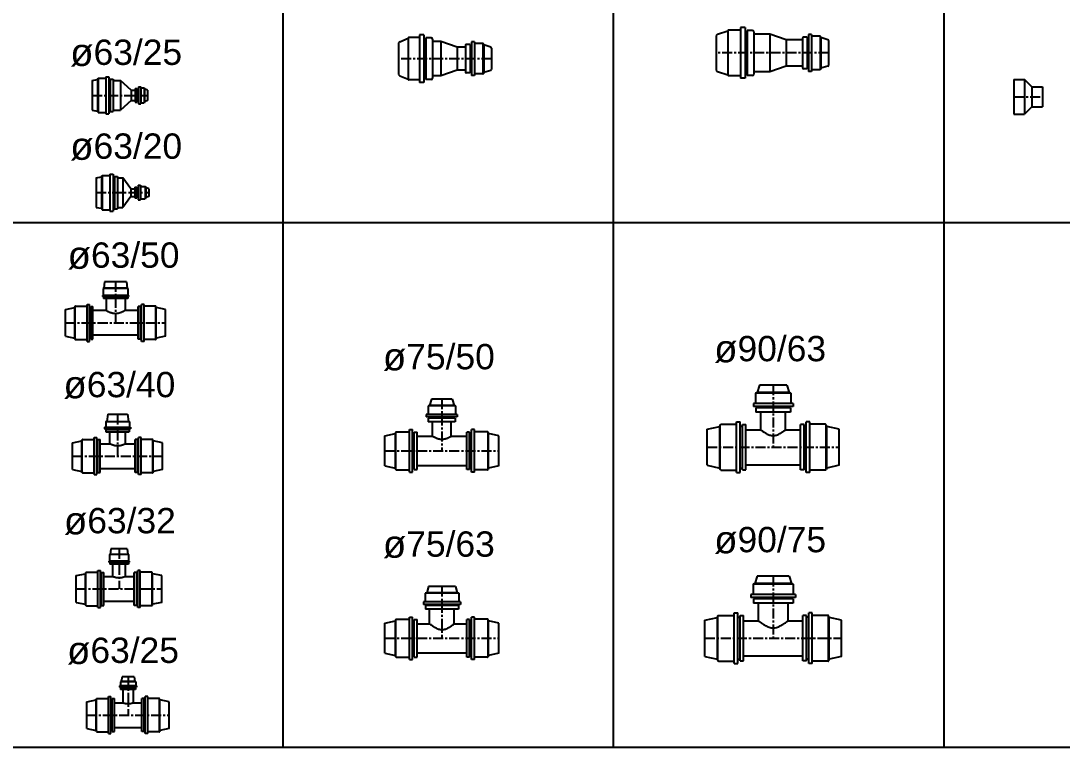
# Model space of a CAD drawing. Header units: millimetres. Extents: x 1218 to 72853, y -34712 to 16286.
# Drawn here: x 27168 to 30458, y -14644 to -12348 of the extents above; entities that cross this region are included whole.
import ezdxf

# ---------------------------------------------------------------- set-up
doc = ezdxf.new("R2010")
doc.units = ezdxf.units.MM
doc.linetypes.add('CENTER', pattern=[50.8, 31.75, -6.35, 6.35, -6.35])
doc.styles.get("Standard").update_dxf_attribs({"font": 'arial.ttf'})

# ---------------------------------------------------------------- blocks, each defined once
blk = doc.blocks.new('GIAM-D110x63 HDPE')
for p, q in [((-39.1, 55), (-39.1, -55)), ((-39.1, 55), (-5.9, 55)), ((17.6, 31.5), (-5.9, 55)), ((17.6, 31.5), (50.9, 31.5)), ((50.9, 31.5), (50.9, -31.5)), ((17.6, -31.5), (-5.9, -55)), ((17.6, -31.5), (50.9, -31.5)), ((-39.1, -55), (-5.9, -55))]:
    blk.add_line(p, q)
at = {"color": 8, "linetype": 'Continuous'}
for p, q in [((-5.9, 55), (-5.9, -55)), ((17.6, 31.5), (17.6, -31.5))]:
    blk.add_line(p, q, dxfattribs=at)
at = {"color": 8, "linetype": 'CENTER'}
blk.add_line((-39.1, 0), (50.9, 0), dxfattribs=at)
at = {"linetype": 'Continuous', "flags": 1}
for p in [(-39.1, 0), (50.9, 0)]:
    blk.add_attdef('AMC', p, '', height=0.5, dxfattribs=at)
blk = doc.blocks.new('GIAM-D90x63 HDPE')
at = {"linetype": 'Continuous', "extrusion": (5.55112e-17, 1, -2.37218e-16)}
for p, q in [((-173.7, 58.8), (-140.8, 69.4)), ((-100.6, 72.1), (-138.5, 72.1)), ((-86.4, 79.9), (-100.6, 79.9)), ((-63.8, 71.2), (-80.2, 71.2)), ((-59.3, 66.7), (-59.3, -66.7)), ((-177.4, 55.4), (-177.4, -55.4)), ((-80.2, 64.9), (-86.4, 64.9)), ((-8, 59.3), (-59.3, 59.3)), ((43.4, 41.5), (-8, 59.3)), ((94.7, 41.5), (43.4, 41.5)), ((94.7, 46.7), (94.7, -46.7)), ((109.3, 49.9), (97.9, 49.9)), ((113.7, 45.9), (109.3, 45.9)), ((123.6, 58.5), (113.7, 58.5)), ((150.2, 53), (123.6, 53)), ((153.1, 48.5), (151.7, 51.8)), ((174.8, 41.8), (153.1, 48.5)), ((177.4, 38.7), (177.4, -38.7)), ((-173.7, -58.8), (-140.8, -69.4)), ((-80.2, -64.9), (-86.4, -64.9)), ((-8, -59.3), (-59.3, -59.3)), ((43.4, -41.5), (-8, -59.3)), ((94.7, -41.5), (43.4, -41.5)), ((109.3, -49.9), (97.9, -49.9)), ((113.7, -45.9), (109.3, -45.9)), ((123.6, -58.5), (113.7, -58.5)), ((150.2, -53), (123.6, -53)), ((153.1, -48.5), (151.7, -51.8)), ((174.8, -41.8), (153.1, -48.5)), ((-100.6, -72.1), (-138.5, -72.1)), ((-86.4, -79.9), (-100.6, -79.9)), ((-63.8, -71.2), (-80.2, -71.2))]:
    blk.add_line(p, q, dxfattribs=at)
at = {"color": 8, "linetype": 'Continuous', "extrusion": (5.55112e-17, 1, -2.37218e-16)}
for p, q in [((-140.8, 69.9), (-140.8, -69.9)), ((-100.6, 79.9), (-100.6, -79.9)), ((-86.4, 79.9), (-86.4, -79.9)), ((-80.2, 71.2), (-80.2, -71.2)), ((-8, 59.3), (-8, -59.3)), ((43.4, 41.5), (43.4, -41.5)), ((109.3, 49.9), (109.3, -49.9)), ((113.7, 58.5), (113.7, -58.5)), ((123.6, 58.5), (123.6, -58.5)), ((150.2, 53), (150.2, -53)), ((153.1, 48.5), (153.1, -48.5))]:
    blk.add_line(p, q, dxfattribs=at)
at = {"color": 8, "linetype": 'CENTER'}
blk.add_line((177.4, 0), (-177.4, 0), dxfattribs=at)
at = {"linetype": 'Continuous'}
for centre, radius, start, end in [((-138.5, 69.9), 2.22, 90, 180), ((-63.8, 66.7), 4.5, 0, 90), ((-172, 53.4), 5.76, 107.8072, 159.6885), ((97.9, 46.7), 3.15, 90, 180), ((149.8, 50.9), 2.05, 23.5322, 80.2214), ((174.2, 38.7), 3.15, 0, 79.0096), ((-172, -53.4), 5.76, 200.3115, 252.1928), ((97.9, -46.7), 3.15, 180, 270), ((149.8, -50.9), 2.05, 279.7786, 336.4678), ((174.2, -38.7), 3.15, 280.9904, 0), ((-138.5, -69.9), 2.22, 180, 270), ((-63.8, -66.7), 4.5, 270, 0)]:
    blk.add_arc(centre, radius, start, end, dxfattribs=at)
at = {"linetype": 'Continuous', "flags": 1}
for p in [(-100.6, 0), (123.6, 0)]:
    blk.add_attdef('AMC', p, '', height=0.5, dxfattribs=at)
blk = doc.blocks.new('GIAM-D75x50 HDPE')
at = {"linetype": 'Continuous', "extrusion": (5.55112e-17, 1, -2.37218e-16)}
for p, q in [((-74, 67.1), (-106.9, 67.1)), ((-59.7, 74.9), (-74, 74.9)), ((-37.1, 66.2), (-53.5, 66.2)), ((-139.7, 50.4), (-139.7, -50.4)), ((-136.1, 53.8), (-109.1, 64.4)), ((-53.5, 59.9), (-59.7, 59.9)), ((-32.6, 61.7), (-32.6, -61.7)), ((-6.3, 54.3), (-32.6, 54.3)), ((45, 36.5), (-6.3, 54.3)), ((71.3, 36.5), (45, 36.5)), ((71.3, 41.7), (71.3, -41.7)), ((86, 44.9), (74.5, 44.9)), ((90.3, 40.9), (86, 40.9)), ((100.3, 53.5), (90.3, 53.5)), ((126.8, 48), (100.3, 48)), ((129.8, 43.5), (128.4, 46.8)), ((151.5, 36.8), (129.8, 43.5)), ((154, 33.7), (154, -33.7)), ((-136.1, -53.8), (-109.1, -64.4)), ((-53.5, -59.9), (-59.7, -59.9)), ((-6.3, -54.3), (-32.6, -54.3)), ((45, -36.5), (-6.3, -54.3)), ((71.3, -36.5), (45, -36.5)), ((86, -44.9), (74.5, -44.9)), ((90.3, -40.9), (86, -40.9)), ((100.3, -53.5), (90.3, -53.5)), ((126.8, -48), (100.3, -48)), ((129.8, -43.5), (128.4, -46.8)), ((151.5, -36.8), (129.8, -43.5)), ((-74, -67.1), (-106.9, -67.1)), ((-59.7, -74.9), (-74, -74.9)), ((-37.1, -66.2), (-53.5, -66.2))]:
    blk.add_line(p, q, dxfattribs=at)
at = {"color": 8, "linetype": 'Continuous', "extrusion": (5.55112e-17, 1, -2.37218e-16)}
for p, q in [((-74, 74.9), (-74, -74.9)), ((-59.7, 74.9), (-59.7, -74.9)), ((-53.5, 66.2), (-53.5, -66.2)), ((-109.1, 64.9), (-109.1, -64.9)), ((-6.3, 54.3), (-6.3, -54.3)), ((45, 36.5), (45, -36.5)), ((86, 44.9), (86, -44.9)), ((90.3, 53.5), (90.3, -53.5)), ((100.3, 53.5), (100.3, -53.5)), ((126.8, 48), (126.8, -48)), ((129.8, 43.5), (129.8, -43.5))]:
    blk.add_line(p, q, dxfattribs=at)
at = {"color": 8, "linetype": 'CENTER'}
blk.add_line((154, 0), (-139.7, 0), dxfattribs=at)
at = {"linetype": 'Continuous'}
for centre, radius, start, end in [((-106.9, 64.9), 2.22, 90, 180), ((-37.1, 61.7), 4.5, 0, 90), ((-134.3, 48.4), 5.76, 107.8072, 159.6885), ((74.5, 41.7), 3.15, 90, 180), ((126.5, 45.9), 2.05, 23.5322, 80.2214), ((150.9, 33.7), 3.15, 0, 79.0096), ((-134.3, -48.4), 5.76, 200.3115, 252.1928), ((-106.9, -64.9), 2.22, 180, 270), ((-37.1, -61.7), 4.5, 270, 0), ((74.5, -41.7), 3.15, 180, 270), ((126.5, -45.9), 2.05, 279.7786, 336.4678), ((150.9, -33.7), 3.15, 280.9904, 0)]:
    blk.add_arc(centre, radius, start, end, dxfattribs=at)
at = {"linetype": 'Continuous', "flags": 1}
for p in [(-74, 0), (100.3, 0)]:
    blk.add_attdef('AMC', p, '', height=0.5, dxfattribs=at)
blk = doc.blocks.new('GIAM-D63x25 HDPE')
at = {"linetype": 'Continuous'}
for p, q in [((-79.1, 46.9), (-62.1, 49.8)), ((-79.1, 46.9), (-79.1, -46.9)), ((-62.1, 49.8), (-60.2, 54.3)), ((-60.2, 54.3), (-35.8, 54.3)), ((-35.8, 58.5), (-25.9, 58.5)), ((-21.6, 46.9), (-25.9, 46.9)), ((-21.6, 51.2), (-12.1, 51.2)), ((-12.1, 51.2), (-12.1, -51.2)), ((-12.1, 46.9), (10.3, 46.9)), ((44.7, 16.2), (10.3, 46.9)), ((44.7, 16.2), (57.1, 16.2)), ((57.1, 21.2), (57.1, -21.2)), ((57.1, 21.2), (63.7, 21.2)), ((63.7, 16.2), (67.2, 16.2)), ((67.2, 27), (75.1, 27)), ((75.1, 23.6), (85, 23.6)), ((86.5, 20.1), (85, 23.6)), ((95.7, 16.2), (86.5, 20.1)), ((95.7, 16.2), (95.7, -16.2)), ((44.7, -16.2), (10.3, -46.9)), ((44.7, -16.2), (57.1, -16.2)), ((57.1, -21.2), (63.7, -21.2)), ((63.7, -16.2), (67.2, -16.2)), ((67.2, -27), (75.1, -27)), ((75.1, -23.6), (85, -23.6)), ((86.5, -20.1), (85, -23.6)), ((95.7, -16.2), (86.5, -20.1)), ((-79.1, -46.9), (-62.1, -49.8)), ((-62.1, -49.8), (-60.2, -54.3)), ((-60.2, -54.3), (-35.8, -54.3)), ((-35.8, -58.5), (-25.9, -58.5)), ((-21.6, -46.9), (-25.9, -46.9)), ((-21.6, -51.2), (-12.1, -51.2)), ((-12.1, -46.9), (10.3, -46.9))]:
    blk.add_line(p, q, dxfattribs=at)
at = {"color": 8, "linetype": 'Continuous'}
for p, q in [((-62.1, 49.8), (-62.1, -49.8)), ((-60.2, 54.3), (-60.2, -54.3)), ((-35.8, 58.5), (-35.8, -58.5)), ((-25.9, 58.5), (-25.9, -58.5)), ((-21.6, 51.2), (-21.6, -51.2)), ((10.3, 46.9), (10.3, -46.9)), ((44.7, 16.2), (44.7, -16.2)), ((63.7, 21.2), (63.7, -21.2)), ((67.2, 27), (67.2, -27)), ((75.1, 27), (75.1, -27)), ((85, 23.6), (85, -23.6)), ((86.5, 20.1), (86.5, -20.1))]:
    blk.add_line(p, q, dxfattribs=at)
at = {"color": 8, "linetype": 'CENTER'}
blk.add_line((-79.1, 0), (95.7, 0), dxfattribs=at)
at = {"linetype": 'Continuous', "flags": 1}
for p in [(-35.8, 0), (75.1, 0)]:
    blk.add_attdef('AMC', p, '', height=0.5, dxfattribs=at)
blk = doc.blocks.new('GIAM-D63x20 HDPE')
at = {"linetype": 'Continuous'}
for p, q in [((-75.4, 46.9), (-58.3, 49.8)), ((-75.4, 46.9), (-75.4, -46.9)), ((-58.3, 49.8), (-56.4, 54.3)), ((-56.4, 54.3), (-32.1, 54.3)), ((-32.1, 58.5), (-22.2, 58.5)), ((-17.9, 46.9), (-22.2, 46.9)), ((-17.9, 51.2), (-8.4, 51.2)), ((-8.4, 51.2), (-8.4, -51.2)), ((-8.4, 46.9), (9.1, 46.9)), ((34.5, 12.2), (9.1, 46.9)), ((34.5, 12.2), (46.9, 12.2)), ((46.9, 17.2), (46.9, -17.2)), ((46.9, 17.2), (53.5, 17.2)), ((53.5, 12.2), (56.9, 12.2)), ((56.9, 23), (64.8, 23)), ((64.8, 19.6), (79.7, 19.6)), ((81.3, 16.1), (79.7, 19.6)), ((90.5, 12.2), (81.3, 16.1)), ((90.5, 12.2), (90.5, -12.2)), ((34.5, -12.2), (9.1, -46.9)), ((34.5, -12.2), (46.9, -12.2)), ((46.9, -17.2), (53.5, -17.2)), ((53.5, -12.2), (56.9, -12.2)), ((56.9, -23), (64.8, -23)), ((64.8, -19.6), (79.7, -19.6)), ((81.3, -16.1), (79.7, -19.6)), ((90.5, -12.2), (81.3, -16.1)), ((-75.4, -46.9), (-58.3, -49.8)), ((-58.3, -49.8), (-56.4, -54.3)), ((-56.4, -54.3), (-32.1, -54.3)), ((-32.1, -58.5), (-22.2, -58.5)), ((-17.9, -46.9), (-22.2, -46.9)), ((-17.9, -51.2), (-8.4, -51.2)), ((-8.4, -46.9), (9.1, -46.9))]:
    blk.add_line(p, q, dxfattribs=at)
at = {"color": 8, "linetype": 'Continuous'}
for p, q in [((-58.3, 49.8), (-58.3, -49.8)), ((-56.4, 54.3), (-56.4, -54.3)), ((-32.1, 58.5), (-32.1, -58.5)), ((-22.2, 58.5), (-22.2, -58.5)), ((-17.9, 51.2), (-17.9, -51.2)), ((9.1, 46.9), (9.1, -46.9)), ((34.5, 12.2), (34.5, -12.2)), ((53.5, 17.2), (53.5, -17.2)), ((56.9, 23), (56.9, -23)), ((64.8, 23), (64.8, -23)), ((79.7, 19.6), (79.7, -19.6)), ((81.3, 16.1), (81.3, -16.1))]:
    blk.add_line(p, q, dxfattribs=at)
at = {"color": 8, "linetype": 'CENTER'}
blk.add_line((-75.4, 0), (90.5, 0), dxfattribs=at)
at = {"linetype": 'Continuous', "flags": 1}
for p in [(-32.1, 0), (64.8, 0)]:
    blk.add_attdef('AMC', p, '', height=0.5, dxfattribs=at)
blk = doc.blocks.new('TE-D90x63 HDPE')
at = {"color": 7}
for p, q in [((-50.4, 172.5), (-55.9, 170.7)), ((-55.9, 170.7), (-55.9, 138.1)), ((-43.3, 195.7), (-50.4, 172.5)), ((43.3, 195.7), (-43.3, 195.7)), ((43.3, 195.7), (50.4, 172.5)), ((50.4, 172.5), (55.9, 170.7)), ((55.9, 170.7), (55.9, 138.1)), ((-62.7, 138.1), (-62.7, 128.5)), ((62.7, 138.1), (62.7, 128.5)), ((-55, 124.3), (-55, 110.3)), ((55, 110.3), (-55, 110.3)), ((-51.2, 128.5), (-51.2, 124.3)), ((51.2, 128.5), (51.2, 124.3)), ((55, 124.3), (55, 110.3)), ((-169, 65.8), (-167.3, 70.9)), ((-165.6, 72.3), (-116, 72.3)), ((-116, 80.4), (-104.6, 80.4)), ((-104.6, 66.7), (-97.3, 66.7)), ((-97.3, 71.3), (-86.5, 71.3)), ((-86.5, -71.3), (-86.5, 71.3)), ((86.5, -71.3), (86.5, 71.3)), ((97.3, 71.3), (86.5, 71.3)), ((104.6, 66.7), (97.3, 66.7)), ((116, 80.4), (104.6, 80.4)), ((165.6, 72.3), (116, 72.3)), ((169, 65.8), (167.3, 70.9)), ((-208.7, 57.3), (-169, 65.8)), ((-208.7, -57.3), (-208.7, 57.3)), ((208.7, 57.3), (169, 65.8)), ((208.7, -57.3), (208.7, 57.3)), ((-208.7, -57.3), (-169, -65.8)), ((-169, -65.8), (-167.3, -70.9)), ((169, -65.8), (167.3, -70.9)), ((208.7, -57.3), (169, -65.8)), ((-165.6, -72.3), (-116, -72.3)), ((-116, -80.4), (-104.6, -80.4)), ((-104.6, -66.7), (-97.3, -66.7)), ((-97.3, -71.3), (-86.5, -71.3)), ((97.3, -71.3), (86.5, -71.3)), ((104.6, -66.7), (97.3, -66.7)), ((116, -80.4), (104.6, -80.4)), ((165.6, -72.3), (116, -72.3))]:
    blk.add_line(p, q, dxfattribs=at)
at = {"color": 8}
for p, q in [((55.9, 170.7), (-55.9, 170.7)), ((50.4, 172.5), (-50.4, 172.5)), ((62.7, 138.1), (-62.7, 138.1)), ((62.7, 128.5), (-62.7, 128.5)), ((55, 124.3), (-55, 124.3)), ((-167.3, -70.9), (-167.3, 70.9)), ((-116, -80.4), (-116, 80.4)), ((-104.6, -80.4), (-104.6, 80.4)), ((-97.3, -71.3), (-97.3, 71.3)), ((97.3, -71.3), (97.3, 71.3)), ((104.6, -80.4), (104.6, 80.4)), ((116, -80.4), (116, 80.4)), ((167.3, -70.9), (167.3, 70.9)), ((-169, -65.8), (-169, 65.8)), ((169, -65.8), (169, 65.8))]:
    blk.add_line(p, q, dxfattribs=at)
at = {"color": 8, "linetype": 'CENTER'}
for p, q in [((0, 195.7), (0, 0)), ((-208.7, 0), (208.7, 0))]:
    blk.add_line(p, q, dxfattribs=at)
for p, q in [((-39.3, 55.2), (-39.3, 110.3)), ((39.3, 55.2), (39.3, 110.3)), ((-86.5, 55.2), (-39.3, 55.2)), ((39.3, 55.2), (86.5, 55.2)), ((-86.5, -55.2), (86.5, -55.2))]:
    blk.add_line(p, q)
at = {"color": 7, "extrusion": (0, 0, -1)}
for centre, major_axis, start_param, end_param in [((-165.7, 70.7), (1.16, 1.16), 4.084821, 5.580002), ((-165.7, -70.7), (-1.16, 1.16), 3.844776, 5.339957)]:
    blk.add_ellipse(centre, major_axis=major_axis, ratio=1, start_param=start_param, end_param=end_param, dxfattribs=at)
at = {"color": 7}
for centre, major_axis, start_param, end_param in [((165.7, 70.7), (-1.16, 1.16), 4.084821, 5.580002), ((165.7, -70.7), (1.16, 1.16), 3.844776, 5.339957)]:
    blk.add_ellipse(centre, major_axis=major_axis, ratio=1, start_param=start_param, end_param=end_param, dxfattribs=at)
for points, knots in [([(-39.3, 55.2), (-38.9, 54.9), (-38.5, 54.6), (-36.9, 53.3), (-35.6, 52.4), (-33, 50.5), (-31.7, 49.5), (-28.9, 47.6), (-27.4, 46.6), (-24.4, 44.7), (-22.8, 43.7), (-19.6, 42), (-18, 41.1), (-14.7, 39.6), (-12.9, 38.9), (-9.5, 37.8), (-7.7, 37.3), (-4, 36.7), (-2.2, 36.5), (-0.3, 36.5)], [304.752435, 304.752435, 304.752435, 304.752435, 306.857774, 306.857774, 312.504268, 312.504268, 318.150763, 318.150763, 323.797257, 323.797257, 329.443751, 329.443751, 335.090245, 335.090245, 340.73674, 340.73674, 346.383234, 346.383234, 352.029728, 352.029728, 352.029728, 352.029728]), ([(-0.3, 36.5), (1.6, 36.5), (3.4, 36.7), (7.1, 37.3), (8.8, 37.8), (12.3, 38.9), (14, 39.6), (17.4, 41.1), (19, 42), (22.2, 43.7), (23.8, 44.7), (26.8, 46.6), (28.2, 47.6), (31.1, 49.5), (32.4, 50.5), (35, 52.4), (36.3, 53.3), (37.9, 54.6), (38.3, 54.9), (38.7, 55.2)], [0, 0, 0, 0, 5.646711, 5.646711, 11.293421, 11.293421, 16.940132, 16.940132, 22.586843, 22.586843, 28.233554, 28.233554, 33.880264, 33.880264, 39.526975, 39.526975, 45.173686, 45.173686, 47.275467, 47.275467, 47.275467, 47.275467])]:
    blk.add_open_spline(points, degree=3, knots=knots, dxfattribs=at)
at = {"linetype": 'Continuous', "flags": 1}
for p in [(0, 138.1), (-116, 0), (116, 0)]:
    blk.add_attdef('AMC', p, '', height=0.5, dxfattribs=at)
blk = doc.blocks.new('TE-D90x75 HDPE')
at = {"color": 7}
for p, q in [((-57.9, 172.5), (-63.4, 170.7)), ((-63.4, 170.7), (-63.4, 138.1)), ((-50.8, 195.7), (-57.9, 172.5)), ((50.8, 195.7), (-50.8, 195.7)), ((50.8, 195.7), (57.9, 172.5)), ((57.9, 172.5), (63.4, 170.7)), ((63.4, 170.7), (63.4, 138.1)), ((-70.2, 138.1), (-70.2, 128.5)), ((70.2, 138.1), (70.2, 128.5)), ((-62.5, 124.3), (-62.5, 110.3)), ((62.5, 110.3), (-62.5, 110.3)), ((-58.7, 128.5), (-58.7, 124.3)), ((58.7, 128.5), (58.7, 124.3)), ((62.5, 124.3), (62.5, 110.3)), ((-176.5, 65.8), (-174.8, 70.9)), ((-173.1, 72.3), (-123.5, 72.3)), ((-123.5, 80.4), (-112.1, 80.4)), ((-112.1, 66.7), (-104.8, 66.7)), ((-104.8, 71.3), (-94, 71.3)), ((-94, -71.3), (-94, 71.3)), ((94, -71.3), (94, 71.3)), ((104.8, 71.3), (94, 71.3)), ((112.1, 66.7), (104.8, 66.7)), ((123.5, 80.4), (112.1, 80.4)), ((173.1, 72.3), (123.5, 72.3)), ((176.5, 65.8), (174.8, 70.9)), ((-216.2, 57.3), (-176.5, 65.8)), ((-216.2, -57.3), (-216.2, 57.3)), ((216.2, 57.3), (176.5, 65.8)), ((216.2, -57.3), (216.2, 57.3)), ((-216.2, -57.3), (-176.5, -65.8)), ((-176.5, -65.8), (-174.8, -70.9)), ((176.5, -65.8), (174.8, -70.9)), ((216.2, -57.3), (176.5, -65.8)), ((-173.1, -72.3), (-123.5, -72.3)), ((-123.5, -80.4), (-112.1, -80.4)), ((-112.1, -66.7), (-104.8, -66.7)), ((-104.8, -71.3), (-94, -71.3)), ((104.8, -71.3), (94, -71.3)), ((112.1, -66.7), (104.8, -66.7)), ((123.5, -80.4), (112.1, -80.4)), ((173.1, -72.3), (123.5, -72.3))]:
    blk.add_line(p, q, dxfattribs=at)
at = {"color": 8}
for p, q in [((63.4, 170.7), (-63.4, 170.7)), ((57.9, 172.5), (-57.9, 172.5)), ((70.2, 138.1), (-70.2, 138.1)), ((70.2, 128.5), (-70.2, 128.5)), ((62.5, 124.3), (-62.5, 124.3)), ((-174.8, -70.9), (-174.8, 70.9)), ((-123.5, -80.4), (-123.5, 80.4)), ((-112.1, -80.4), (-112.1, 80.4)), ((-104.8, -71.3), (-104.8, 71.3)), ((104.8, -71.3), (104.8, 71.3)), ((112.1, -80.4), (112.1, 80.4)), ((123.5, -80.4), (123.5, 80.4)), ((174.8, -70.9), (174.8, 70.9)), ((-176.5, -65.8), (-176.5, 65.8)), ((176.5, -65.8), (176.5, 65.8))]:
    blk.add_line(p, q, dxfattribs=at)
at = {"color": 8, "linetype": 'CENTER'}
for p, q in [((0, 195.7), (0, 0)), ((-216.2, 0), (216.2, 0))]:
    blk.add_line(p, q, dxfattribs=at)
for p, q in [((-46.8, 55.2), (-46.8, 110.3)), ((46.8, 55.2), (46.8, 110.3)), ((-94, 55.2), (-46.8, 55.2)), ((46.8, 55.2), (94, 55.2)), ((-94, -55.2), (94, -55.2))]:
    blk.add_line(p, q)
at = {"color": 7, "extrusion": (0, 0, -1)}
for centre, major_axis, start_param, end_param in [((-173.2, 70.7), (1.16, 1.16), 4.084821, 5.580002), ((-173.2, -70.7), (-1.16, 1.16), 3.844776, 5.339957)]:
    blk.add_ellipse(centre, major_axis=major_axis, ratio=1, start_param=start_param, end_param=end_param, dxfattribs=at)
at = {"color": 7}
for centre, major_axis, start_param, end_param in [((173.2, 70.7), (-1.16, 1.16), 4.084821, 5.580002), ((173.2, -70.7), (1.16, 1.16), 3.844776, 5.339957)]:
    blk.add_ellipse(centre, major_axis=major_axis, ratio=1, start_param=start_param, end_param=end_param, dxfattribs=at)
for points, knots in [([(-46.8, 55.2), (-46.3, 54.8), (-45.8, 54.4), (-43.9, 53), (-42.4, 51.8), (-39.3, 49.5), (-37.6, 48.4), (-34.3, 46), (-32.5, 44.9), (-28.9, 42.6), (-27, 41.4), (-23.2, 39.3), (-21.2, 38.3), (-17.2, 36.5), (-15.2, 35.7), (-11, 34.3), (-8.8, 33.7), (-4.5, 33), (-2.3, 32.8), (0, 32.8)], [304.752435, 304.752435, 304.752435, 304.752435, 306.857774, 306.857774, 312.504268, 312.504268, 318.150763, 318.150763, 323.797257, 323.797257, 329.443751, 329.443751, 335.090245, 335.090245, 340.73674, 340.73674, 346.383234, 346.383234, 352.029728, 352.029728, 352.029728, 352.029728]), ([(0, 32.8), (2.3, 32.8), (4.5, 33), (8.8, 33.7), (11, 34.3), (15.2, 35.7), (17.2, 36.5), (21.2, 38.3), (23.2, 39.3), (27, 41.4), (28.9, 42.6), (32.5, 44.9), (34.3, 46), (37.6, 48.4), (39.3, 49.5), (42.4, 51.8), (43.9, 53), (45.8, 54.4), (46.3, 54.8), (46.8, 55.2)], [0, 0, 0, 0, 5.646711, 5.646711, 11.293421, 11.293421, 16.940132, 16.940132, 22.586843, 22.586843, 28.233554, 28.233554, 33.880264, 33.880264, 39.526975, 39.526975, 45.173686, 45.173686, 47.275467, 47.275467, 47.275467, 47.275467])]:
    blk.add_open_spline(points, degree=3, knots=knots, dxfattribs=at)
at = {"linetype": 'Continuous', "flags": 1}
for p in [(0, 138.1), (-123.5, 0), (123.5, 0)]:
    blk.add_attdef('AMC', p, '', height=0.5, dxfattribs=at)
blk = doc.blocks.new('TE-D75x50 HDPE')
at = {"color": 7}
for p, q in [((-39.3, 143.7), (-43.8, 142.3)), ((-43.8, 142.3), (-43.8, 115.1)), ((-33.3, 163.1), (-39.3, 143.7)), ((32.3, 163.1), (-33.3, 163.1)), ((32.3, 163.1), (38.3, 143.7)), ((38.3, 143.7), (42.8, 142.3)), ((42.8, 142.3), (42.8, 115.1)), ((-49.5, 115.1), (-49.5, 107.1)), ((-43.1, 103.6), (-43.1, 91.9)), ((-39.9, 107.1), (-39.9, 103.6)), ((38.9, 107.1), (38.9, 103.6)), ((42.1, 103.6), (42.1, 91.9)), ((48.5, 115.1), (48.5, 107.1)), ((-102.9, 67), (-93.4, 67)), ((42.1, 91.9), (-43.1, 91.9)), ((102.9, 67), (93.4, 67)), ((-180.1, 47.7), (-147, 54.8)), ((-180.1, -47.7), (-180.1, 47.7)), ((-147, 54.8), (-145.7, 59.1)), ((-144.2, 60.3), (-102.9, 60.3)), ((-93.4, 55.6), (-87.3, 55.6)), ((-87.3, 59.4), (-78.4, 59.4)), ((-78.4, -59.4), (-78.4, 59.4)), ((78.4, -59.4), (78.4, 59.4)), ((87.3, 59.4), (78.4, 59.4)), ((93.4, 55.6), (87.3, 55.6)), ((144.2, 60.3), (102.9, 60.3)), ((147, 54.8), (145.7, 59.1)), ((180.1, 47.7), (147, 54.8)), ((180.1, -47.7), (180.1, 47.7)), ((-180.1, -47.7), (-147, -54.8)), ((-147, -54.8), (-145.7, -59.1)), ((-144.2, -60.3), (-102.9, -60.3)), ((-93.4, -55.6), (-87.3, -55.6)), ((-87.3, -59.4), (-78.4, -59.4)), ((87.3, -59.4), (78.4, -59.4)), ((93.4, -55.6), (87.3, -55.6)), ((144.2, -60.3), (102.9, -60.3)), ((147, -54.8), (145.7, -59.1)), ((180.1, -47.7), (147, -54.8)), ((-102.9, -67), (-93.4, -67)), ((102.9, -67), (93.4, -67))]:
    blk.add_line(p, q, dxfattribs=at)
at = {"color": 8}
for p, q in [((42.8, 142.3), (-43.8, 142.3)), ((38.3, 143.7), (-39.3, 143.7)), ((48.5, 115.1), (-49.5, 115.1)), ((48.5, 107.1), (-49.5, 107.1)), ((42.1, 103.6), (-43.1, 103.6)), ((-102.9, -67), (-102.9, 67)), ((-93.4, -67), (-93.4, 67)), ((93.4, -67), (93.4, 67)), ((102.9, -67), (102.9, 67)), ((-147, -54.8), (-147, 54.8)), ((-145.7, -59.1), (-145.7, 59.1)), ((-87.3, -59.4), (-87.3, 59.4)), ((87.3, -59.4), (87.3, 59.4)), ((145.7, -59.1), (145.7, 59.1)), ((147, -54.8), (147, 54.8))]:
    blk.add_line(p, q, dxfattribs=at)
at = {"color": 8, "linetype": 'CENTER'}
for p, q in [((0, 163.1), (0, 0)), ((-180.1, 0), (180.1, 0))]:
    blk.add_line(p, q, dxfattribs=at)
for p, q in [((-30, 46), (-30, 91.9)), ((29, 46), (29, 91.9)), ((-78.4, 46), (-30, 46)), ((29, 46), (78.4, 46)), ((-78.4, -46), (78.4, -46))]:
    blk.add_line(p, q)
at = {"color": 7, "extrusion": (0, 0, -1)}
for centre, major_axis, start_param, end_param in [((-144.3, 58.9), (0.963, 0.963), 4.084821, 5.580002), ((-144.3, -58.9), (-0.963, 0.963), 3.844776, 5.339957)]:
    blk.add_ellipse(centre, major_axis=major_axis, ratio=1, start_param=start_param, end_param=end_param, dxfattribs=at)
at = {"color": 7}
for centre, major_axis, start_param, end_param in [((144.3, 58.9), (-0.963, 0.963), 4.084821, 5.580002), ((144.3, -58.9), (0.963, 0.963), 3.844776, 5.339957)]:
    blk.add_ellipse(centre, major_axis=major_axis, ratio=1, start_param=start_param, end_param=end_param, dxfattribs=at)
blk.add_open_spline([(30, 46), (29.9, 46), (29.8, 45.9), (29, 45.4), (28.3, 45), (26.9, 44.2), (26.1, 43.8), (24.6, 42.9), (23.7, 42.5), (22, 41.6), (21.1, 41.2), (19.2, 40.3), (18.2, 39.9), (16.1, 39.1), (15, 38.7), (12.8, 37.9), (11.7, 37.6), (9.4, 37), (8.3, 36.8), (5.9, 36.3), (4.7, 36.2), (2.4, 36), (1.2, 35.9), (-1.2, 35.9), (-2.4, 36), (-4.7, 36.2), (-5.9, 36.3), (-8.3, 36.8), (-9.4, 37), (-11.7, 37.6), (-12.9, 37.9), (-15, 38.7), (-16.1, 39.1), (-18.2, 39.9), (-19.2, 40.3), (-21.1, 41.2), (-22, 41.6), (-23.7, 42.5), (-24.6, 42.9), (-26.1, 43.8), (-26.9, 44.2), (-28.3, 45), (-29, 45.4), (-29.8, 45.9), (-29.9, 46), (-30, 46)], degree=3, knots=[76.578011, 76.578011, 76.578011, 76.578011, 77.247592, 77.247592, 80.744125, 80.744125, 84.240659, 84.240659, 87.777674, 87.777674, 91.31469, 91.31469, 94.851706, 94.851706, 98.388722, 98.388722, 101.925738, 101.925738, 105.462754, 105.462754, 108.99977, 108.99977, 112.536786, 112.536786, 116.073935, 116.073935, 119.611083, 119.611083, 123.148232, 123.148232, 126.68538, 126.68538, 130.222529, 130.222529, 133.759678, 133.759678, 137.296826, 137.296826, 140.833975, 140.833975, 144.330609, 144.330609, 147.827243, 147.827243, 148.491758, 148.491758, 148.491758, 148.491758], dxfattribs=at)
at = {"linetype": 'Continuous', "flags": 1}
for p in [(-0.5, 115.1), (-102.9, 0), (102.9, 0)]:
    blk.add_attdef('AMC', p, '', height=0.5, dxfattribs=at)
blk = doc.blocks.new('TE-D75x63 HDPE')
at = {"color": 7}
for p, q in [((-48.3, 143.7), (-52.8, 142.3)), ((-52.8, 142.3), (-52.8, 115.1)), ((-42.3, 163.1), (-48.3, 143.7)), ((42.3, 163.1), (-42.3, 163.1)), ((42.3, 163.1), (48.3, 143.7)), ((48.3, 143.7), (52.8, 142.3)), ((52.8, 142.3), (52.8, 115.1)), ((-58.5, 115.1), (-58.5, 107.1)), ((-52.1, 103.6), (-52.1, 91.9)), ((-48.9, 107.1), (-48.9, 103.6)), ((48.9, 107.1), (48.9, 103.6)), ((52.1, 103.6), (52.1, 91.9)), ((58.5, 115.1), (58.5, 107.1)), ((-102.9, 67), (-93.4, 67)), ((52.1, 91.9), (-52.1, 91.9)), ((102.9, 67), (93.4, 67)), ((-180.1, 47.7), (-147, 54.8)), ((-180.1, -47.7), (-180.1, 47.7)), ((-147, 54.8), (-145.7, 59.1)), ((-144.2, 60.3), (-102.9, 60.3)), ((-93.4, 55.6), (-87.3, 55.6)), ((-87.3, 59.4), (-78.4, 59.4)), ((-78.4, -59.4), (-78.4, 59.4)), ((78.4, -59.4), (78.4, 59.4)), ((87.3, 59.4), (78.4, 59.4)), ((93.4, 55.6), (87.3, 55.6)), ((144.2, 60.3), (102.9, 60.3)), ((147, 54.8), (145.7, 59.1)), ((180.1, 47.7), (147, 54.8)), ((180.1, -47.7), (180.1, 47.7)), ((-180.1, -47.7), (-147, -54.8)), ((-147, -54.8), (-145.7, -59.1)), ((-144.2, -60.3), (-102.9, -60.3)), ((-93.4, -55.6), (-87.3, -55.6)), ((-87.3, -59.4), (-78.4, -59.4)), ((87.3, -59.4), (78.4, -59.4)), ((93.4, -55.6), (87.3, -55.6)), ((144.2, -60.3), (102.9, -60.3)), ((147, -54.8), (145.7, -59.1)), ((180.1, -47.7), (147, -54.8)), ((-102.9, -67), (-93.4, -67)), ((102.9, -67), (93.4, -67))]:
    blk.add_line(p, q, dxfattribs=at)
at = {"color": 8}
for p, q in [((52.8, 142.3), (-52.8, 142.3)), ((48.3, 143.7), (-48.3, 143.7)), ((58.5, 115.1), (-58.5, 115.1)), ((58.5, 107.1), (-58.5, 107.1)), ((52.1, 103.6), (-52.1, 103.6)), ((-102.9, -67), (-102.9, 67)), ((-93.4, -67), (-93.4, 67)), ((93.4, -67), (93.4, 67)), ((102.9, -67), (102.9, 67)), ((-147, -54.8), (-147, 54.8)), ((-145.7, -59.1), (-145.7, 59.1)), ((-87.3, -59.4), (-87.3, 59.4)), ((87.3, -59.4), (87.3, 59.4)), ((145.7, -59.1), (145.7, 59.1)), ((147, -54.8), (147, 54.8))]:
    blk.add_line(p, q, dxfattribs=at)
at = {"color": 8, "linetype": 'CENTER'}
for p, q in [((0, 163.1), (0, 0)), ((-180.1, 0), (180.1, 0))]:
    blk.add_line(p, q, dxfattribs=at)
for p, q in [((-39, 46), (-39, 91.9)), ((39, 46), (39, 91.9)), ((-78.4, 46), (-39, 46)), ((39, 46), (78.4, 46)), ((-78.4, -46), (78.4, -46))]:
    blk.add_line(p, q)
at = {"color": 7, "extrusion": (0, 0, -1)}
for centre, major_axis, start_param, end_param in [((-144.3, 58.9), (0.963, 0.963), 4.084821, 5.580002), ((-144.3, -58.9), (-0.963, 0.963), 3.844776, 5.339957)]:
    blk.add_ellipse(centre, major_axis=major_axis, ratio=1, start_param=start_param, end_param=end_param, dxfattribs=at)
at = {"color": 7}
for centre, major_axis, start_param, end_param in [((144.3, 58.9), (-0.963, 0.963), 4.084821, 5.580002), ((144.3, -58.9), (0.963, 0.963), 3.844776, 5.339957)]:
    blk.add_ellipse(centre, major_axis=major_axis, ratio=1, start_param=start_param, end_param=end_param, dxfattribs=at)
for points, knots in [([(-39, 46), (-38.6, 45.7), (-38.2, 45.4), (-36.6, 44.1), (-35.3, 43.2), (-32.7, 41.3), (-31.4, 40.3), (-28.6, 38.4), (-27.1, 37.4), (-24.1, 35.5), (-22.5, 34.5), (-19.3, 32.8), (-17.7, 31.9), (-14.3, 30.4), (-12.6, 29.7), (-9.1, 28.6), (-7.4, 28.1), (-3.7, 27.5), (-1.9, 27.3), (0, 27.3)], [304.752435, 304.752435, 304.752435, 304.752435, 306.857774, 306.857774, 312.504268, 312.504268, 318.150763, 318.150763, 323.797257, 323.797257, 329.443751, 329.443751, 335.090245, 335.090245, 340.73674, 340.73674, 346.383234, 346.383234, 352.029728, 352.029728, 352.029728, 352.029728]), ([(0, 27.3), (1.9, 27.3), (3.7, 27.5), (7.4, 28.1), (9.1, 28.6), (12.6, 29.7), (14.3, 30.4), (17.7, 31.9), (19.3, 32.8), (22.5, 34.5), (24.1, 35.5), (27.1, 37.4), (28.6, 38.4), (31.4, 40.3), (32.7, 41.3), (35.3, 43.2), (36.6, 44.1), (38.2, 45.4), (38.6, 45.7), (39, 46)], [0, 0, 0, 0, 5.646711, 5.646711, 11.293421, 11.293421, 16.940132, 16.940132, 22.586843, 22.586843, 28.233554, 28.233554, 33.880264, 33.880264, 39.526975, 39.526975, 45.173686, 45.173686, 47.275467, 47.275467, 47.275467, 47.275467])]:
    blk.add_open_spline(points, degree=3, knots=knots, dxfattribs=at)
at = {"linetype": 'Continuous', "flags": 1}
for p in [(0, 115.1), (-102.9, 0), (102.9, 0)]:
    blk.add_attdef('AMC', p, '', height=0.5, dxfattribs=at)
blk = doc.blocks.new('TE-D63x50 HDPE')
at = {"color": 7, "extrusion": (0, 0, -1)}
for p, q in [((-37, 109.4), (-38.8, 108.8)), ((-38.8, 108.8), (-38.8, 86)), ((-34.6, 130.1), (-37, 109.4)), ((34.6, 130.1), (-34.6, 130.1)), ((34.6, 130.1), (37, 109.4)), ((37, 109.4), (38.8, 108.8)), ((38.8, 108.8), (38.8, 86)), ((-41, 86), (-41, 82.8)), ((-38.5, 81.4), (-38.5, 76.8)), ((38.5, 76.8), (-38.5, 76.8)), ((-37.2, 82.8), (-37.2, 81.4)), ((37.2, 82.8), (37.2, 81.4)), ((38.5, 81.4), (38.5, 76.8)), ((41, 86), (41, 82.8))]:
    blk.add_line(p, q, dxfattribs=at)
at = {"color": 8, "extrusion": (0, 0, -1)}
for p, q in [((38.8, 108.8), (-38.8, 108.8)), ((37, 109.4), (-37, 109.4)), ((41, 86), (-41, 86)), ((41, 82.8), (-41, 82.8)), ((38.5, 81.4), (-38.5, 81.4))]:
    blk.add_line(p, q, dxfattribs=at)
at = {"color": 8, "linetype": 'CENTER'}
for p, q in [((0, 130.1), (0, 0)), ((-158.1, 0), (158.1, 0))]:
    blk.add_line(p, q, dxfattribs=at)
for p, q in [((-30, 76.8), (-30, 39)), ((30, 76.8), (30, 39))]:
    blk.add_line(p, q)
at = {"color": 7}
for p, q in [((-158.1, 42.3), (-128.7, 48.3)), ((-158.1, -42.3), (-158.1, 42.3)), ((-128.7, 48.3), (-127.6, 51.9)), ((-126.4, 52.8), (-90.1, 52.8)), ((-90.1, 58.5), (-82.1, 58.5)), ((-82.1, 48.9), (-78.6, 48.9)), ((-78.6, 52.1), (-71.3, 52.1)), ((-71.3, -52.1), (-71.3, 52.1)), ((71.3, -52.1), (71.3, 52.1)), ((78.6, 52.1), (71.3, 52.1)), ((82.1, 48.9), (78.6, 48.9)), ((90.1, 58.5), (82.1, 58.5)), ((126.4, 52.8), (90.1, 52.8)), ((128.7, 48.3), (127.6, 51.9)), ((158.1, 42.3), (128.7, 48.3)), ((158.1, -42.3), (158.1, 42.3)), ((-158.1, -42.3), (-128.7, -48.3)), ((-128.7, -48.3), (-127.6, -51.9)), ((-126.4, -52.8), (-90.1, -52.8)), ((-90.1, -58.5), (-82.1, -58.5)), ((-82.1, -48.9), (-78.6, -48.9)), ((-78.6, -52.1), (-71.3, -52.1)), ((78.6, -52.1), (71.3, -52.1)), ((82.1, -48.9), (78.6, -48.9)), ((90.1, -58.5), (82.1, -58.5)), ((126.4, -52.8), (90.1, -52.8)), ((128.7, -48.3), (127.6, -51.9)), ((158.1, -42.3), (128.7, -48.3))]:
    blk.add_line(p, q, dxfattribs=at)
at = {"color": 8}
for p, q in [((-128.7, -48.3), (-128.7, 48.3)), ((-127.6, -51.9), (-127.6, 51.9)), ((-90.1, -58.5), (-90.1, 58.5)), ((-82.1, -58.5), (-82.1, 58.5)), ((-78.6, -52.1), (-78.6, 52.1)), ((78.6, -52.1), (78.6, 52.1)), ((82.1, -58.5), (82.1, 58.5)), ((90.1, -58.5), (90.1, 58.5)), ((127.6, -51.9), (127.6, 51.9)), ((128.7, -48.3), (128.7, 48.3))]:
    blk.add_line(p, q, dxfattribs=at)
at = {"extrusion": (0, 0, -1)}
for p, q in [((-30, 39), (-71.3, 39)), ((71.3, 39), (30, 39)), ((71.3, -39), (-71.3, -39))]:
    blk.add_line(p, q, dxfattribs=at)
at = {"color": 7}
for centre, start, end in [((-126.5, 51.7), 85.2895, 170.957), ((126.5, 51.7), 9.043, 94.7105), ((-126.5, -51.7), 189.043, 274.7105), ((126.5, -51.7), 265.2895, 350.957)]:
    blk.add_arc(centre, 1.14, start, end, dxfattribs=at)
blk.add_open_spline([(30, 39), (29.9, 39), (29.8, 38.9), (29, 38.4), (28.3, 38), (26.9, 37.2), (26.1, 36.8), (24.6, 35.9), (23.7, 35.5), (22, 34.6), (21.1, 34.2), (19.2, 33.3), (18.2, 32.9), (16.1, 32.1), (15, 31.7), (12.8, 30.9), (11.7, 30.6), (9.4, 30), (8.3, 29.8), (5.9, 29.3), (4.7, 29.2), (2.4, 29), (1.2, 28.9), (-1.2, 28.9), (-2.4, 29), (-4.7, 29.2), (-5.9, 29.3), (-8.3, 29.8), (-9.4, 30), (-11.7, 30.6), (-12.8, 30.9), (-15, 31.7), (-16.1, 32.1), (-18.2, 32.9), (-19.2, 33.3), (-21.1, 34.2), (-22, 34.6), (-23.7, 35.5), (-24.6, 35.9), (-26.1, 36.8), (-26.9, 37.2), (-28.3, 38), (-29, 38.4), (-29.8, 38.9), (-29.9, 39), (-30, 39)], degree=3, knots=[76.578011, 76.578011, 76.578011, 76.578011, 77.247592, 77.247592, 80.744125, 80.744125, 84.240659, 84.240659, 87.777674, 87.777674, 91.31469, 91.31469, 94.851706, 94.851706, 98.388722, 98.388722, 101.925738, 101.925738, 105.462754, 105.462754, 108.99977, 108.99977, 112.536786, 112.536786, 116.073935, 116.073935, 119.611083, 119.611083, 123.148232, 123.148232, 126.68538, 126.68538, 130.222529, 130.222529, 133.759678, 133.759678, 137.296826, 137.296826, 140.833975, 140.833975, 144.330609, 144.330609, 147.827243, 147.827243, 148.491758, 148.491758, 148.491758, 148.491758], dxfattribs=at)
at = {"linetype": 'Continuous', "flags": 1}
for p in [(0, 86), (-90.1, 0), (90.1, 0)]:
    blk.add_attdef('AMC', p, '', height=0.5, dxfattribs=at)
blk = doc.blocks.new('TE-D63x40 HDPE')
at = {"color": 7}
for p, q in [((-30.7, 132.1), (-34.5, 109.8)), ((-30.7, 132.1), (30.7, 132.1)), ((30.7, 132.1), (34.5, 109.8)), ((-37.4, 108.3), (-37.4, 91.6)), ((-34.5, 109.8), (-36.8, 109.1)), ((34.5, 109.8), (36.8, 109.1)), ((37.4, 108.3), (37.4, 91.6)), ((-41, 91.6), (-41, 86.5)), ((-36.9, 84.3), (-36.9, 76.9)), ((-36.9, 76.9), (36.9, 76.9)), ((-34.9, 86.5), (-34.9, 84.3)), ((34.9, 86.5), (34.9, 84.3)), ((36.9, 84.3), (36.9, 76.9)), ((41, 91.6), (41, 86.5)), ((-142.1, 42.3), (-112.7, 48.3)), ((-142.1, -42.3), (-142.1, 42.3)), ((-112.7, 48.3), (-111.6, 51.9)), ((-110.3, 52.8), (-74, 52.8)), ((-74, 58.5), (-66.1, 58.5)), ((-66.1, 48.9), (-62.6, 48.9)), ((-62.6, 52.1), (-55.2, 52.1)), ((-55.2, -52.1), (-55.2, 52.1)), ((55.2, -52.1), (55.2, 52.1)), ((62.6, 52.1), (55.2, 52.1)), ((66.1, 48.9), (62.6, 48.9)), ((74, 58.5), (66.1, 58.5)), ((110.3, 52.8), (74, 52.8)), ((112.7, 48.3), (111.6, 51.9)), ((142.1, 42.3), (112.7, 48.3)), ((142.1, -42.3), (142.1, 42.3)), ((-142.1, -42.3), (-112.7, -48.3)), ((-112.7, -48.3), (-111.6, -51.9)), ((-110.3, -52.8), (-74, -52.8)), ((-74, -58.5), (-66.1, -58.5)), ((-66.1, -48.9), (-62.6, -48.9)), ((-62.6, -52.1), (-55.2, -52.1)), ((62.6, -52.1), (55.2, -52.1)), ((66.1, -48.9), (62.6, -48.9)), ((74, -58.5), (66.1, -58.5)), ((110.3, -52.8), (74, -52.8)), ((112.7, -48.3), (111.6, -51.9)), ((142.1, -42.3), (112.7, -48.3))]:
    blk.add_line(p, q, dxfattribs=at)
at = {"color": 8, "linetype": 'CENTER'}
for p, q in [((0, 132.1), (0, 0)), ((-142.1, 0), (142.1, 0))]:
    blk.add_line(p, q, dxfattribs=at)
at = {"color": 8}
for p, q in [((-36.8, 109.1), (36.8, 109.1)), ((-34.5, 109.8), (34.5, 109.8)), ((-41, 91.6), (41, 91.6)), ((-41, 86.5), (41, 86.5)), ((-36.9, 84.3), (36.9, 84.3)), ((-112.7, -48.3), (-112.7, 48.3)), ((-111.6, -51.9), (-111.6, 51.9)), ((-74, -58.5), (-74, 58.5)), ((-66.1, -58.5), (-66.1, 58.5)), ((-62.6, -52.1), (-62.6, 52.1)), ((62.6, -52.1), (62.6, 52.1)), ((66.1, -58.5), (66.1, 58.5)), ((74, -58.5), (74, 58.5)), ((111.6, -51.9), (111.6, 51.9)), ((112.7, -48.3), (112.7, 48.3))]:
    blk.add_line(p, q, dxfattribs=at)
for p, q in [((-25, 39), (-25, 76.9)), ((25, 39), (25, 76.9)), ((-55.2, 39), (-25, 39)), ((25, 39), (55.2, 39)), ((-55.2, -39), (55.2, -39))]:
    blk.add_line(p, q)
at = {"color": 7}
for centre, radius, start, end in [((-36.7, 108.3), 0.726, 99.043, 184.7105), ((36.7, 108.3), 0.726, 355.2895, 80.957), ((-110.4, 51.7), 1.14, 85.2895, 170.957), ((110.4, 51.7), 1.14, 9.043, 94.7105), ((-110.4, -51.7), 1.14, 189.043, 274.7105), ((110.4, -51.7), 1.14, 265.2895, 350.957)]:
    blk.add_arc(centre, radius, start, end, dxfattribs=at)
for points, knots in [([(0, 31.8), (-1.2, 31.8), (-2.4, 31.8), (-4.7, 32), (-5.9, 32.2), (-8.3, 32.6), (-9.4, 32.9), (-11.7, 33.5), (-12.8, 33.8), (-15, 34.5), (-16.1, 34.9), (-18.2, 35.7), (-19.2, 36.2), (-21.1, 37), (-22, 37.5), (-23.6, 38.3), (-24.3, 38.7), (-25, 39)], [0, 0, 0, 0, 3.537002, 3.537002, 7.074004, 7.074004, 10.611006, 10.611006, 14.148007, 14.148007, 17.685009, 17.685009, 21.222011, 21.222011, 24.759013, 24.759013, 27.798978, 27.798978, 27.798978, 27.798978]), ([(25, 39), (24.3, 38.7), (23.6, 38.3), (22, 37.5), (21.1, 37), (19.2, 36.2), (18.2, 35.7), (16.1, 34.9), (15, 34.5), (12.8, 33.8), (11.7, 33.5), (9.4, 32.9), (8.3, 32.6), (5.9, 32.2), (4.7, 32), (2.4, 31.8), (1.2, 31.8), (0, 31.8)], [197.276259, 197.276259, 197.276259, 197.276259, 200.317184, 200.317184, 203.854345, 203.854345, 207.391507, 207.391507, 210.928668, 210.928668, 214.465829, 214.465829, 218.00299, 218.00299, 221.540151, 221.540151, 225.077312, 225.077312, 225.077312, 225.077312])]:
    blk.add_open_spline(points, degree=3, knots=knots, dxfattribs=at)
at = {"linetype": 'Continuous', "flags": 1}
for p in [(0, 91.6), (-74, 0), (74, 0)]:
    blk.add_attdef('AMC', p, '', height=0.5, dxfattribs=at)
blk = doc.blocks.new('TE-D63x32 HDPE')
at = {"color": 7, "extrusion": (1, -1.83697e-16, 0)}
for p, q in [((-29.8, 108.5), (-29.8, 88)), ((-27.9, 109.4), (-29.4, 108.9)), ((-25.6, 127.1), (-27.9, 109.4)), ((25.6, 127.1), (-25.6, 127.1)), ((25.6, 127.1), (27.9, 109.4)), ((27.9, 109.4), (29.4, 108.9)), ((29.8, 108.5), (29.8, 88)), ((-32, 88), (-32, 84.9)), ((-29.5, 83.5), (-29.5, 78.8)), ((29.5, 78.8), (-29.5, 78.8)), ((-28.2, 84.9), (-28.2, 83.5)), ((28.2, 84.9), (28.2, 83.5)), ((29.5, 83.5), (29.5, 78.8)), ((32, 88), (32, 84.9))]:
    blk.add_line(p, q, dxfattribs=at)
at = {"color": 8, "extrusion": (1, -1.83697e-16, 0)}
for p, q in [((29.4, 108.9), (-29.4, 108.9)), ((27.9, 109.4), (-27.9, 109.4)), ((32, 88), (-32, 88)), ((32, 84.9), (-32, 84.9)), ((29.5, 83.5), (-29.5, 83.5))]:
    blk.add_line(p, q, dxfattribs=at)
at = {"color": 8, "linetype": 'CENTER'}
for p, q in [((0, 127.1), (0, 0)), ((-135.1, 0), (135.1, 0))]:
    blk.add_line(p, q, dxfattribs=at)
for p, q in [((-20, 39), (-20, 78.8)), ((20, 39), (20, 78.8)), ((-48.2, 39), (-20, 39)), ((20, 39), (48.2, 39)), ((-48.2, -39), (48.2, -39))]:
    blk.add_line(p, q)
at = {"color": 7}
for p, q in [((-135.1, 42.3), (-105.7, 48.3)), ((-135.1, -42.3), (-135.1, 42.3)), ((-105.7, 48.3), (-104.6, 51.9)), ((-103.3, 52.8), (-67, 52.8)), ((-67, 58.5), (-59.1, 58.5)), ((-59.1, 48.9), (-55.6, 48.9)), ((-55.6, 52.1), (-48.2, 52.1)), ((-48.2, -52.1), (-48.2, 52.1)), ((48.2, -52.1), (48.2, 52.1)), ((55.6, 52.1), (48.2, 52.1)), ((59.1, 48.9), (55.6, 48.9)), ((67, 58.5), (59.1, 58.5)), ((103.3, 52.8), (67, 52.8)), ((105.7, 48.3), (104.6, 51.9)), ((135.1, 42.3), (105.7, 48.3)), ((135.1, -42.3), (135.1, 42.3)), ((-135.1, -42.3), (-105.7, -48.3)), ((-105.7, -48.3), (-104.6, -51.9)), ((-103.3, -52.8), (-67, -52.8)), ((-67, -58.5), (-59.1, -58.5)), ((-59.1, -48.9), (-55.6, -48.9)), ((-55.6, -52.1), (-48.2, -52.1)), ((55.6, -52.1), (48.2, -52.1)), ((59.1, -48.9), (55.6, -48.9)), ((67, -58.5), (59.1, -58.5)), ((103.3, -52.8), (67, -52.8)), ((105.7, -48.3), (104.6, -51.9)), ((135.1, -42.3), (105.7, -48.3))]:
    blk.add_line(p, q, dxfattribs=at)
at = {"color": 8}
for p, q in [((-105.7, -48.3), (-105.7, 48.3)), ((-104.6, -51.9), (-104.6, 51.9)), ((-67, -58.5), (-67, 58.5)), ((-59.1, -58.5), (-59.1, 58.5)), ((-55.6, -52.1), (-55.6, 52.1)), ((55.6, -52.1), (55.6, 52.1)), ((59.1, -58.5), (59.1, 58.5)), ((67, -58.5), (67, 58.5)), ((104.6, -51.9), (104.6, 51.9)), ((105.7, -48.3), (105.7, 48.3))]:
    blk.add_line(p, q, dxfattribs=at)
at = {"color": 7}
for centre, radius, start, end in [((-29.3, 108.5), 0.454, 99.043, 184.7105), ((29.3, 108.5), 0.454, 355.2895, 80.957), ((-103.4, 51.7), 1.14, 85.2895, 170.957), ((103.4, 51.7), 1.14, 9.043, 94.7105), ((-103.4, -51.7), 1.14, 189.043, 274.7105), ((103.4, -51.7), 1.14, 265.2895, 350.957)]:
    blk.add_arc(centre, radius, start, end, dxfattribs=at)
for points, knots in [([(0, 34.9), (-0.9, 34.9), (-1.7, 34.9), (-3.5, 35), (-4.4, 35.1), (-6.1, 35.3), (-7, 35.4), (-8.7, 35.7), (-9.5, 35.8), (-11.2, 36.2), (-12, 36.4), (-13.5, 36.8), (-14.3, 37), (-15.8, 37.5), (-16.4, 37.7), (-17.8, 38.2), (-18.4, 38.4), (-19.3, 38.8), (-19.7, 38.9), (-20, 39)], [0, 0, 0, 0, 2.581957, 2.581957, 5.163915, 5.163915, 7.745872, 7.745872, 10.32783, 10.32783, 12.909787, 12.909787, 15.491745, 15.491745, 18.073702, 18.073702, 20.65566, 20.65566, 22.196492, 22.196492, 22.196492, 22.196492]), ([(20, 39), (19.7, 38.9), (19.3, 38.8), (18.4, 38.4), (17.8, 38.2), (16.4, 37.7), (15.8, 37.5), (14.3, 37), (13.5, 36.8), (12, 36.4), (11.2, 36.2), (9.5, 35.8), (8.7, 35.7), (7, 35.4), (6.1, 35.3), (4.4, 35.1), (3.5, 35), (1.7, 34.9), (0.9, 34.9), (0, 34.9)], [142.819291, 142.819291, 142.819291, 142.819291, 144.36061, 144.36061, 146.942663, 146.942663, 149.524717, 149.524717, 152.10677, 152.10677, 154.688824, 154.688824, 157.270877, 157.270877, 159.852931, 159.852931, 162.434984, 162.434984, 165.017038, 165.017038, 165.017038, 165.017038])]:
    blk.add_open_spline(points, degree=3, knots=knots)
at = {"linetype": 'Continuous', "flags": 1}
for p in [(0, 88), (-67, 0), (67, 0)]:
    blk.add_attdef('AMC', p, '', height=0.5, dxfattribs=at)
blk = doc.blocks.new('TE-D63x25 HDPE')
at = {"color": 7}
for p, q in [((-21.9, 106.4), (-24.2, 105.7)), ((-24.2, 105.7), (-24.2, 92.2)), ((-19, 121), (-21.9, 106.4)), ((19, 121), (-19, 121)), ((19, 121), (21.9, 106.4)), ((21.9, 106.4), (24.2, 105.7)), ((24.2, 105.7), (24.2, 92.2)), ((-27, 92.2), (-27, 88.2)), ((-23.8, 86.5), (-23.8, 80.7)), ((23.8, 80.7), (-23.8, 80.7)), ((-22.3, 88.2), (-22.3, 86.5)), ((22.3, 88.2), (22.3, 86.5)), ((23.8, 86.5), (23.8, 80.7)), ((27, 92.2), (27, 88.2)), ((-130.1, 42.3), (-100.7, 48.3)), ((-130.1, -42.3), (-130.1, 42.3)), ((-100.7, 48.3), (-99.6, 51.9)), ((-98.3, 52.8), (-62, 52.8)), ((-62, 58.5), (-54.1, 58.5)), ((-54.1, 48.9), (-50.6, 48.9)), ((-50.6, 52.1), (-43.2, 52.1)), ((-43.2, -52.1), (-43.2, 52.1)), ((43.2, -52.1), (43.2, 52.1)), ((50.6, 52.1), (43.2, 52.1)), ((54.1, 48.9), (50.6, 48.9)), ((62, 58.5), (54.1, 58.5)), ((98.3, 52.8), (62, 52.8)), ((100.7, 48.3), (99.6, 51.9)), ((130.1, 42.3), (100.7, 48.3)), ((130.1, -42.3), (130.1, 42.3)), ((-130.1, -42.3), (-100.7, -48.3)), ((-100.7, -48.3), (-99.6, -51.9)), ((-98.3, -52.8), (-62, -52.8)), ((-62, -58.5), (-54.1, -58.5)), ((-54.1, -48.9), (-50.6, -48.9)), ((-50.6, -52.1), (-43.2, -52.1)), ((50.6, -52.1), (43.2, -52.1)), ((54.1, -48.9), (50.6, -48.9)), ((62, -58.5), (54.1, -58.5)), ((98.3, -52.8), (62, -52.8)), ((100.7, -48.3), (99.6, -51.9)), ((130.1, -42.3), (100.7, -48.3))]:
    blk.add_line(p, q, dxfattribs=at)
at = {"color": 8}
for p, q in [((24.2, 105.7), (-24.2, 105.7)), ((21.9, 106.4), (-21.9, 106.4)), ((27, 92.2), (-27, 92.2)), ((27, 88.2), (-27, 88.2)), ((23.8, 86.5), (-23.8, 86.5)), ((-100.7, -48.3), (-100.7, 48.3)), ((-99.6, -51.9), (-99.6, 51.9)), ((-62, -58.5), (-62, 58.5)), ((-54.1, -58.5), (-54.1, 58.5)), ((-50.6, -52.1), (-50.6, 52.1)), ((50.6, -52.1), (50.6, 52.1)), ((54.1, -58.5), (54.1, 58.5)), ((62, -58.5), (62, 58.5)), ((99.6, -51.9), (99.6, 51.9)), ((100.7, -48.3), (100.7, 48.3))]:
    blk.add_line(p, q, dxfattribs=at)
at = {"color": 8, "linetype": 'CENTER'}
for p, q in [((0, 121), (0, 0)), ((-130.1, 0), (130.1, 0))]:
    blk.add_line(p, q, dxfattribs=at)
for p, q in [((-16, 80.7), (-16, 39)), ((16, 80.7), (16, 39)), ((-43.2, 39), (-16, 39)), ((16, 39), (43.2, 39)), ((-43.2, -39), (43.2, -39))]:
    blk.add_line(p, q)
at = {"color": 7}
for centre, start, end in [((-98.4, 51.7), 85.2895, 170.957), ((98.4, 51.7), 9.043, 94.7105), ((-98.4, -51.7), 189.043, 274.7105), ((98.4, -51.7), 265.2895, 350.957)]:
    blk.add_arc(centre, 1.14, start, end, dxfattribs=at)
for points, knots in [([(-16, 39), (-15.8, 39), (-15.6, 38.9), (-14.5, 38.6), (-13.4, 38.3), (-11, 37.7), (-9.7, 37.4), (-7.7, 37.1), (-7, 37), (-5.7, 36.8), (-4.9, 36.7), (-3.5, 36.6), (-2.8, 36.5), (-1.4, 36.5), (-0.7, 36.5), (0, 36.5)], [115.749253, 115.749253, 115.749253, 115.749253, 116.581821, 116.581821, 120.748035, 120.748035, 124.914249, 124.914249, 126.997356, 126.997356, 129.080463, 129.080463, 131.16357, 131.16357, 133.246677, 133.246677, 133.246677, 133.246677]), ([(0, 36.5), (0.7, 36.5), (1.4, 36.5), (2.8, 36.5), (3.5, 36.6), (4.9, 36.7), (5.7, 36.8), (7, 37), (7.7, 37.1), (9.7, 37.4), (11, 37.7), (13.4, 38.3), (14.5, 38.6), (15.6, 38.9), (15.8, 39), (16, 39)], [0, 0, 0, 0, 2.083175, 2.083175, 4.16635, 4.16635, 6.249524, 6.249524, 8.332699, 8.332699, 12.499049, 12.499049, 16.665398, 16.665398, 17.498053, 17.498053, 17.498053, 17.498053])]:
    blk.add_open_spline(points, degree=3, knots=knots, dxfattribs=at)
at = {"linetype": 'Continuous', "flags": 1}
for p in [(0, 92.2), (-62, 0), (62, 0)]:
    blk.add_attdef('AMC', p, '', height=0.5, dxfattribs=at)

msp = doc.modelspace()

# ---------------------------------------------------------------- linework, layer by layer
at = {"linetype": 'Continuous'}
for p, q in [((27995.4, -5474.9), (27995.4, -14643.9)), ((29039.4, -5474.9), (29039.4, -14643.9)), ((30083.5, -5474.9), (30083.5, -14643.9)), ((20687, -12986.2), (46860, -12986.2)), ((20687, -14643.9), (46860, -14643.9))]:
    msp.add_line(p, q, dxfattribs=at)

# ---------------------------------------------------------------- block references
at = {"color": 1}
for name, p in [('GIAM-D75x50 HDPE', (28501.1, -12468.1)), ('GIAM-D90x63 HDPE', (29542.5, -12449.8)), ('GIAM-D63x25 HDPE', (27472.5, -12583.9)), ('GIAM-D110x63 HDPE', (30344.3, -12588.8)), ('GIAM-D63x20 HDPE', (27481.7, -12891.1)), ('TE-D63x50 HDPE', (27467.5, -13302.9)), ('TE-D90x63 HDPE', (29544.8, -13695.9)), ('TE-D75x50 HDPE', (28498.5, -13707.4)), ('TE-D63x40 HDPE', (27474.1, -13724)), ('TE-D63x32 HDPE', (27478.6, -14144)), ('TE-D90x75 HDPE', (29544.8, -14299.6)), ('TE-D75x63 HDPE', (28498.5, -14299.6)), ('TE-D63x25 HDPE', (27507, -14542.7))]:
    msp.add_blockref(name, p, dxfattribs=at)

# ---------------------------------------------------------------- texts
at = {"color": 2, "ltscale": 500, "char_height": 80, "attachment_point": 1}
for s, insert in [('{\\H1.08333x;ø\\A1;\\H0.92308x;63/25}', (27324.1, -12404.4)), ('{\\H1.08333x;ø\\A1;\\H0.92308x;63/20}', (27324.1, -12701)), ('{\\H1.08333x;ø\\A1;\\H0.92308x;63/50}', (27315.9, -13045.4)), ('{\\H1.08333x;ø\\A1;\\H0.92308x;90/63}', (29358.2, -13340.9)), ('{\\H1.08333x;ø\\A1;\\H0.92308x;75/50}', (28311.8, -13366.4)), ('{\\H1.08333x;ø\\A1;\\H0.92308x;63/40}', (27302.7, -13454.6)), ('{\\H1.08333x;ø\\A1;\\H0.92308x;63/32}', (27304.3, -13884.6)), ('{\\H1.08333x;ø\\A1;\\H0.92308x;90/75}', (29358.2, -13944.5)), ('{\\H1.08333x;ø\\A1;\\H0.92308x;75/63}', (28311.8, -13958.6)), ('{\\H1.08333x;ø\\A1;\\H0.92308x;63/25}', (27314.2, -14294.4))]:
    msp.add_mtext_dynamic_manual_height_columns(s, width=2693.132, gutter_width=15, heights=[91.3], dxfattribs=dict(at, insert=insert))

doc.saveas('drawing.dxf')
